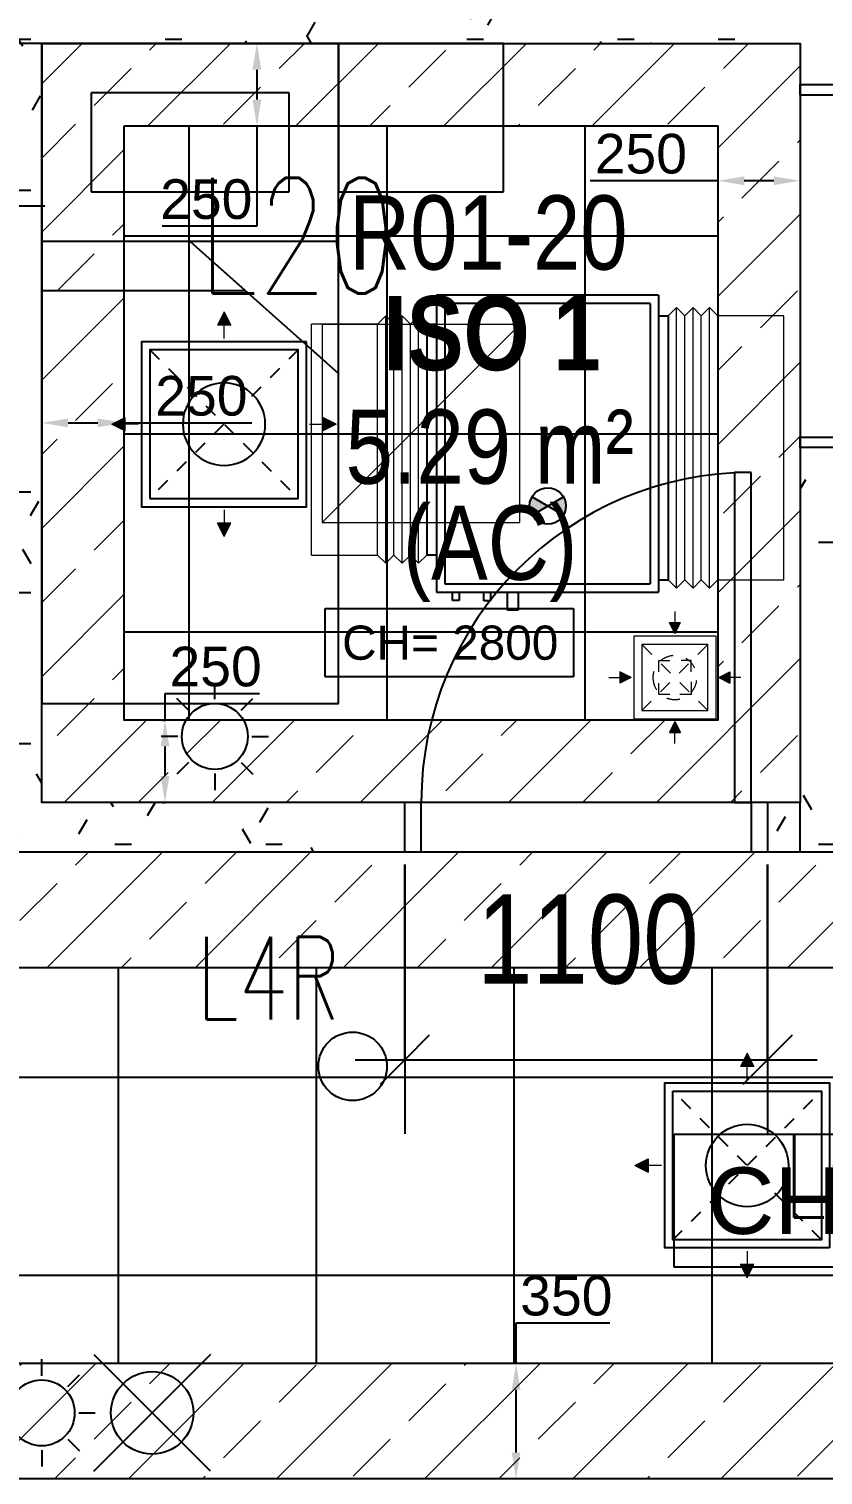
# Model space of a CAD drawing. Header units: millimetres. Extents: x -92759 to 184353, y -15225 to 86714.
# Drawn here: x -68672 to -66264, y 40303 to 44685 of the extents above; entities that cross this region are included whole.
import ezdxf

# ---------------------------------------------------------------- set-up
doc = ezdxf.new("R2010")
doc.units = ezdxf.units.MM
for name, pattern in [('Aligning Line', [3.2004, 1.6002, -1.6002]), ('HIDDEN', [0.375, 0.25, -0.125]), ('IDA - Hidden 065', [322.5, 225, -97.5])]:
    doc.linetypes.add(name, pattern=pattern)
doc.layers.get('Defpoints').update_dxf_attribs({"color": 8})
for name, color, linetype in [('0-1', 9, 'Continuous'), ('0-Motion Sensor', 1, 'Continuous'), ('A-_ANOT----_D', 8, 'Continuous'), ('A-_ANOT----_D-150', 8, 'Continuous'), ('A-_DETA----_E-2', 9, 'Continuous'), ('A-_DOOR----_E', 8, 'Continuous'), ('A-_FURT----_E-1', 8, 'Continuous'), ('A-_ROOMNAME_A', 8, 'Continuous'), ('A-_WALL----_E', 8, 'Continuous'), ('A-_WALL----_H-1', 9, 'Continuous'), ('A-_WALLPRTN_E', 8, 'Continuous'), ('A-PATT-CONC', 8, 'Continuous'), ('AAG_Dimension', 7, 'Continuous'), ('E-_LITG _ CKT -DB', 1, 'HIDDEN'), ('E-legend', 1, 'Continuous'), ('E-LIGHT----E', 1, 'Continuous'), ('HF', 7, 'Continuous'), ('HF Text', 7, 'Continuous'), ('HFI 02', 7, 'Continuous'), ('M-ACMV_FCU', 5, 'Continuous')]:
    doc.layers.add(name, color=color, linetype=linetype)
for name, color, linetype, true_color in [('1599_FURN_RHH_BLK8 _NEW__1ST STY_dwg _2_-1', 7, 'Continuous', 0xaaaaaa), ('A-_DETA----_E-3', 1, 'IDA - Hidden 065', 0xff0000), ('A-_DETA----_E-6', 7, 'Continuous', 0x969696), ('A-_DETA----_ED-2', 1, 'Continuous', 0xff0000), ('E-_FIREALAM_E-1', 1, 'Continuous', 0xff0000)]:
    doc.layers.add(name, color=color, linetype=linetype, true_color=true_color)
for name, color, linetype, lineweight in [('HFI 9MM FPB', 94, 'Continuous', 5), ('M-ACMV_FAD', 3, 'Continuous', 18), ('M-ACMV_FCU--PFCU', 86, 'Continuous', 25), ('M-ACMV_SAD', 5, 'Continuous', 18), ('M-ACMV_SAG', 5, 'Continuous', 25)]:
    doc.layers.add(name, color=color, linetype=linetype, lineweight=lineweight)
doc.layers.add('M-ACMV_EAG', color=7, linetype='Continuous', lineweight=25, true_color=0x999900)
doc.styles.add('Arial', font='arial.ttf')
doc.styles.add('Arial Narrow_2', font='ARIALN.TTF', dxfattribs={"height": 224.9999999999997})
doc.styles.add('Arial Narrow_B_1', font='ARIALNB.TTF', dxfattribs={"height": 299.9999999999996})
doc.styles.add('Arial_3', font='arial.ttf', dxfattribs={"width": 0.8, "height": 270})
doc.styles.add('Arial_4', font='arial.ttf', dxfattribs={"height": 1.8})
doc.styles.add('Simplex', font='simplex_.ttf', dxfattribs={"width": 0.7, "height": 449.9999999999998})
doc.styles.get("Standard").update_dxf_attribs({"font": 'arial.ttf'})
doc.dimstyles.new('IDA_-_Arial_-_2_0mm_-_Black_-_Diagonal', dxfattribs={"dimscale": 304.8, "dimtxt": 275.4700379883819, "dimasz": 0.4921259842519685, "dimexe": 0.7381889763779527, "dimexo": 0.7381889763779527, "dimgap": 0.4921259842519685, "dimtad": 1, "dimdec": 0, "dimzin": 0, "dimdsep": 46, "dimtxsty": 'Arial_3', "dimblk1": 'OBLIQUE', "dimblk2": 'OBLIQUE', "dimsah": 1, "dimcen": 0.09, "dimdle": 0.4921259842519685, "dimazin": 0, "dimtfac": 1, "dimtdec": 4, "dimtix": 1, "dimtmove": 0, "dimatfit": 3, "dimfxl": 1, "dimtvp": 1, "dimtolj": 1, "dimtzin": 0, "dimarcsym": 2})
doc.dimstyles.get("Standard").update_dxf_attribs({"dimtxt": 0.18, "dimasz": 0.18, "dimexe": 0.18, "dimexo": 0.0625, "dimgap": 0.09, "dimtad": 0, "dimtih": 1, "dimtoh": 1, "dimdec": 4, "dimzin": 0, "dimdsep": 46, "dimtxsty": 'Standard', "dimcen": 0.09, "dimadec": 0, "dimazin": 0, "dimtfac": 1, "dimtdec": 4, "dimtofl": 0, "dimtmove": 0, "dimatfit": 3, "dimfxl": 1, "dimtolj": 1, "dimtzin": 0, "dimarcsym": 0})
pattern_1 = [(0, (-11870.95033970803, 40538.29041519728), (609.6, 152.4), [50.292, -406.908, 50.292, -406.908, -2438.4]), (0, (-11870.95033970803, 40538.29041519728), (609.6, 152.4), [-914.4, 50.292, -864.1080000000001, 50.292, -406.908, -1066.8]), (0, (-11870.95033970803, 40538.29041519728), (609.6, 152.4), [-2286, 50.292, -254.508, 50.292, -711.7080000000001]), (120, (-11642.35033970803, 40614.49041519727), (-436.7822715367483, 451.7290861469939), [50.29199999999999, -406.9079999999999, 50.29199999999999, -406.9079999999999, -2438.399999999999]), (120, (-11642.35033970803, 40614.49041519727), (-436.7822715367483, 451.7290861469939), [-914.3999999999997, 50.29199999999999, -864.1079999999998, 50.29199999999999, -406.9079999999999, -1066.799999999999]), (120, (-11642.35033970803, 40614.49041519727), (-436.7822715367483, 451.7290861469939), [-2285.999999999999, 50.29199999999999, -254.5079999999999, 50.29199999999999, -711.7079999999999]), (240, (-11566.15033970803, 40919.29041519728), (-172.8177284632514, -604.1290861469938), [50.292, -406.908, 50.292, -406.908, -2438.4]), (240, (-11566.15033970803, 40919.29041519728), (-172.8177284632514, -604.1290861469938), [-914.4, 50.292, -864.1080000000001, 50.292, -406.908, -1066.8]), (240, (-11566.15033970803, 40919.29041519728), (-172.8177284632514, -604.1290861469938), [-2286, 50.292, -254.508, 50.292, -711.7080000000001])]

# ---------------------------------------------------------------- blocks, each defined once
blk = doc.blocks.new('IDA - F - Single - Swing1 - 1100L X 2200H -TD-03-10510367-BLK8_RHH_1ST STOREY PLAN')
at = {"layer": 'A-_DOOR----_E'}
for p, q in [((499.999999999996, 1075.000000000007), (449.999999999996, 1075.000000000007)), ((449.999999999996, 1075.000000000007), (449.999999999996, 75.0000000000069)), ((499.999999999996, 75.00000000000688), (499.999999999996, 1075.000000000007)), ((-500.0000000000014, 75.00000000048006), (-550.0000000000014, 75.00000000048021)), ((-500.0000000000019, -75.00000000045382), (-500.0000000000014, 75.00000000048006)), ((449.999999999996, 75.00000000000688), (499.999999999996, 75.00000000000688)), ((549.9999999999984, 75.00000000047666), (499.9999999999977, 75.00000000047682)), ((499.9999999999977, 75.00000000047682), (499.9999999999973, -75.00000000045706)), ((-550.0000000000018, -75.00000000045367), (-500.0000000000019, -75.00000000045382)), ((499.9999999999973, -75.00000000045706), (549.999999999998, -75.00000000045722))]:
    blk.add_line(p, q, dxfattribs=at)
blk.add_arc((499.9999999999996, 75.0000000000127), 999.9999999999937, 90.00000000000018, 180.0000000000001, dxfattribs=at)
blk = doc.blocks.new('IDA - F - Single - Swing - FL - Bottom - 1100L X 2200H -TD-06-10179030-BLK8_RHH_1ST STOREY PLAN')
at = {"layer": 'A-_DOOR----_E'}
for p, q in [((-550.0000000000018, 87.50000000045368), (-518.0000000000018, 87.50000000045378)), ((-518.0000000000018, 87.50000000045378), (-518.0000000000013, -87.5000000004801)), ((517.9999999999969, 87.50000000045713), (549.9999999999976, 87.50000000045723)), ((517.9999999999975, -87.50000000047676), (517.9999999999969, 87.50000000045713)), ((-518.0000000000013, -87.5000000004801), (-550.0000000000014, -87.50000000048021)), ((472.9999999999972, -87.50000000000561), (517.9999999999972, -87.50000000000561)), ((472.9999999999972, -1123.500000000005), (472.9999999999972, -87.50000000000556)), ((517.9999999999972, -87.50000000000561), (517.9999999999972, -1123.500000000005)), ((549.9999999999982, -87.50000000047666), (517.9999999999975, -87.50000000047676)), ((472.9999999999972, -330.5000000000056), (517.9999999999972, -330.5000000000056)), ((495.4999999999972, -880.5000000000056), (495.4999999999972, -330.5000000000055)), ((472.9999999999972, -880.5000000000056), (517.9999999999972, -880.5000000000056)), ((517.9999999999972, -1123.500000000005), (472.9999999999972, -1123.500000000005))]:
    blk.add_line(p, q, dxfattribs=at)
for centre in [(517.9999999999955, -87.50000000000772), (517.9999999999955, -87.5000000000077)]:
    blk.add_arc(centre, 1035.999999999999, 180.0000000000001, 269.9999999999995, dxfattribs=at)
blk = doc.blocks.new('IDA- Fire Extinguisher1 - 3kg AB-8827260-BLK8_RHH_1ST STOREY PLAN')
at = {"layer": 'A-_DETA----_ED-2'}
for p, q in [((-376.7766952966379, 376.7766952966356), (-200.0000000000009, 199.9999999999988)), ((-23.22330470336395, 376.7766952966356), (-200.000000000001, 199.9999999999988)), ((-376.7766952966379, 23.22330470336202), (-200.0000000000009, 199.9999999999988)), ((-23.22330470336395, 23.22330470336202), (-200.000000000001, 199.9999999999988))]:
    blk.add_line(p, q, dxfattribs=at)
blk.add_circle((-200.0000000000009, 199.9999999999987), 124.9999999999999, dxfattribs=at)
blk = doc.blocks.new('IDA - Strobe Light - IDA - Strobe Light-8826107-BLK8_RHH_1ST STOREY PLAN')
at = {"layer": 'A-_DETA----_ED-2'}
for p, q in [((-3.537799099273752e-13, 312.4999999999995), (-3.537799099273752e-13, 362.4999999999995)), ((-79.54951288348698, 279.549512883486), (-114.9048519428144, 314.9048519428134)), ((79.54951288348606, 279.5495128834863), (114.9048519428134, 314.9048519428138)), ((-112.5000000000004, 199.9999999999995), (-162.5000000000003, 199.9999999999995)), ((112.4999999999997, 199.9999999999995), (162.4999999999997, 199.9999999999995)), ((-79.54951288348677, 120.4504871165127), (-114.9048519428141, 85.09514805718528)), ((79.54951288348626, 120.4504871165129), (114.9048519428137, 85.09514805718557)), ((-3.537799099273752e-13, 87.4999999999995), (-3.537799099273752e-13, 37.4999999999995))]:
    blk.add_line(p, q, dxfattribs=at)
blk.add_circle((-3.60338529980185e-13, 199.9999999999995), 99.99999999999993, dxfattribs=at)
blk = doc.blocks.new('DIMBLOCK28-BLK8_RHH_1ST STOREY PLAN')
at = {"layer": 'A-_ANOT----_D-150', "transparency": 16777216}
for p, q in [((-12728.04966030272, -30926.22989923174), (-12728.04966030272, -31742.93013413555)), ((-12728.04966030272, -31517.93013413555), (-12728.04966030272, -30926.22989923174)), ((-11628.04966030271, -30926.22989923174), (-11628.04966030271, -31742.93013413555)), ((-11628.04966030271, -31517.93013413555), (-11628.04966030271, -30926.22989923174)), ((-12728.04966030272, -31517.93013413555), (-12653.04966030272, -31442.93013413555)), ((-11628.04966030271, -31517.93013413555), (-11553.04966030271, -31442.93013413555)), ((-12878.04966030272, -31517.93013413555), (-11478.04966030272, -31517.93013413555)), ((-12728.04966030272, -31517.93013413555), (-12803.04966030272, -31592.93013413555)), ((-11628.04966030271, -31517.93013413555), (-11703.04966030271, -31592.93013413555))]:
    blk.add_line(p, q, dxfattribs=at)
at = {"layer": 'A-_ANOT----_D-150', "color": 0, "transparency": 16777216, "insert": (-12508.61370588877, -31017.40812303125), "char_height": 270, "width": 793.3537094065399, "attachment_point": 1, "line_spacing_factor": 0.9417779076525877, "style": 'Arial_3'}
blk.add_mtext('1100', dxfattribs=at)
blk = doc.blocks.new('_Oblique')
at = {"color": 0, "linetype": 'ByBlock', "lineweight": -2}
blk.add_line((-0.5, -0.5), (0.5, 0.5), dxfattribs=at)
blk = doc.blocks.new('1599_FURN_RHH_BLK8 _NEW__1ST STY_dwg _2_-10346281-BLK8_RHH_1ST STOREY PLAN')
at = {"layer": 'A-_DETA----_E-3'}
for p, q in [((-33155.10285363289, -34700.00000000919), (-33155.10285363289, -36700.0000000092)), ((-32255.10285363286, -34700.00000000919), (-33155.10285363289, -34700.00000000919)), ((-32255.10285363287, -36700.0000000092), (-32255.10285363286, -34700.00000000919)), ((-32255.10285363287, -34700.00000000919), (-32255.10285363287, -35150.00000000919)), ((-33005.1028536297, -34850.00000000876), (-33005.1028536297, -35150.00000000876)), ((-32405.10285362977, -34850.00000000876), (-33005.1028536297, -34850.00000000876)), ((-32405.10285362977, -35150.00000000876), (-32405.10285362977, -34850.00000000876)), ((-33005.1028536297, -35150.00000000876), (-32405.10285362977, -35150.00000000876)), ((-32255.10285363286, -35300.00000000876), (-33155.10285363289, -35300.00000000876)), ((-32705.10285362977, -35300.00000000876), (-32255.10285363286, -35700.000000006)), ((-32536.35285362976, -35450.00000000876), (-33155.10285363289, -35450.00000000876)), ((-33155.10285363289, -36700.0000000092), (-32255.10285363287, -36700.0000000092))]:
    blk.add_line(p, q, dxfattribs=at)
at = {"layer": 'A-_DETA----_E-6'}
for p, q in [((-33155.10285363289, -34700.00000000919), (-33155.10285363289, -36700.0000000092)), ((-32255.10285363286, -34700.00000000919), (-33155.10285363289, -34700.00000000919)), ((-32255.10285363287, -36700.0000000092), (-32255.10285363286, -34700.00000000919)), ((-32255.10285363287, -34700.00000000919), (-32255.10285363287, -35150.00000000919)), ((-33005.1028536297, -34850.00000000876), (-33005.1028536297, -35150.00000000876)), ((-32405.10285362977, -34850.00000000876), (-33005.1028536297, -34850.00000000876)), ((-32405.10285362977, -35150.00000000876), (-32405.10285362977, -34850.00000000876)), ((-33005.1028536297, -35150.00000000876), (-32405.10285362977, -35150.00000000876)), ((-32255.10285363286, -35300.00000000876), (-33155.10285363289, -35300.00000000876)), ((-32705.10285362977, -35300.00000000876), (-32255.10285363286, -35700.000000006)), ((-32536.35285362976, -35450.00000000876), (-33155.10285363289, -35450.00000000876)), ((-33155.10285363289, -36700.0000000092), (-32255.10285363287, -36700.0000000092))]:
    blk.add_line(p, q, dxfattribs=at)
blk = doc.blocks.new('*D546')
at = {"layer": 'AAG_Dimension', "color": 0, "lineweight": -2, "transparency": 16777216}
for p, q in [((-14196.54967059004, 471069.3937341048), (-14570.6287974659, 471069.3937341048)), ((-14116.54967059004, 471069.4562341047), (-14116.54967059004, 471069.5737341047)), ((-13979.04966030356, 471069.4562341048), (-13979.04966030356, 471069.5737341047)), ((-13899.04966030356, 471069.3937341048), (-13819.04966030356, 471069.3937341048))]:
    blk.add_line(p, q, dxfattribs=at)
at = {"layer": 'AAG_Dimension', "color": 0, "transparency": 16777216}
for points in [[(-14196.54967059004, 471082.7270674381), (-14196.54967059004, 471056.0604007714), (-14116.54967059004, 471069.3937341048)], [(-13899.04966030356, 471082.7270674381), (-13899.04966030356, 471056.0604007714), (-13979.04966030356, 471069.3937341048)]]:
    blk.add_solid(points, dxfattribs=at)
at = {"layer": 'Defpoints', "color": 0, "transparency": 16777216}
for p in [(-14116.54967059004, 471069.3937341047), (-14116.54967059004, 471069.3937341048), (-13979.04966030356, 471069.3937341048)]:
    blk.add_point(p, dxfattribs=at)
at = {"layer": 'AAG_Dimension', "color": 152, "true_color": 0x2776bb, "transparency": 16777216, "insert": (-14423.58923402797, 471150.7034203258), "char_height": 120, "attachment_point": 5, "style": 'Arial'}
blk.add_mtext('\\A1;138', dxfattribs=at)
blk = doc.blocks.new('*D547')
at = {"layer": 'AAG_Dimension', "color": 0, "lineweight": -2, "transparency": 16777216}
for p, q in [((-13829.04966030354, 470411.7720847969), (-13829.04966030354, 470411.8895847969)), ((-13749.04966030354, 470411.7095847969), (-13658.97776120446, 470411.7095847969)), ((-13578.97776120446, 470411.7720847969), (-13578.97776120446, 470411.8895847969)), ((-13578.97776120446, 470411.7095847969), (-13191.55620595206, 470411.7095847969))]:
    blk.add_line(p, q, dxfattribs=at)
at = {"layer": 'AAG_Dimension', "color": 0, "transparency": 16777216}
for points in [[(-13749.04966030354, 470425.0429181302), (-13749.04966030354, 470398.3762514635), (-13829.04966030354, 470411.7095847969)], [(-13658.97776120446, 470425.0429181302), (-13658.97776120446, 470398.3762514635), (-13578.97776120446, 470411.7095847969)]]:
    blk.add_solid(points, dxfattribs=at)
at = {"layer": 'Defpoints', "color": 0, "transparency": 16777216}
for p in [(-13829.04966030354, 470411.7095847969), (-13578.97776120446, 470411.7095847969), (-13578.97776120446, 470411.7095847969)]:
    blk.add_point(p, dxfattribs=at)
at = {"layer": 'AAG_Dimension', "color": 152, "true_color": 0x2776bb, "transparency": 16777216, "insert": (-13344.93956202301, 470492.9783433235), "char_height": 120, "attachment_point": 5, "style": 'Arial'}
blk.add_mtext('\\A1;250', dxfattribs=at)
blk = doc.blocks.new('*D548')
at = {"layer": 'AAG_Dimension', "color": 0, "lineweight": -2, "transparency": 16777216}
for p, q in [((-11778.97777077473, 471145.3591725538), (-12165.74448291661, 471145.3591725538)), ((-11778.97777077473, 471145.4216725538), (-11778.97777077473, 471145.5391725537)), ((-11609.04966030264, 471145.3591725538), (-11698.97777077473, 471145.3591725538)), ((-11529.04966030264, 471145.0416725538), (-11529.04966030264, 471145.5391725537))]:
    blk.add_line(p, q, dxfattribs=at)
at = {"layer": 'AAG_Dimension', "color": 0, "transparency": 16777216}
for points in [[(-11698.97777077473, 471158.6925058871), (-11698.97777077473, 471132.0258392204), (-11778.97777077473, 471145.3591725538)], [(-11609.04966030264, 471158.6925058871), (-11609.04966030264, 471132.0258392204), (-11529.04966030264, 471145.3591725538)]]:
    blk.add_solid(points, dxfattribs=at)
at = {"layer": 'Defpoints', "color": 0, "transparency": 16777216}
for p in [(-11778.97777077473, 471145.3591725538), (-11778.97777077473, 471145.3591725538), (-11529.04966030264, 471144.9791725538)]:
    blk.add_point(p, dxfattribs=at)
at = {"layer": 'AAG_Dimension', "color": 152, "true_color": 0x2776bb, "transparency": 16777216, "insert": (-12012.36112684567, 471226.6279310804), "char_height": 120, "attachment_point": 5, "style": 'Arial'}
blk.add_mtext('\\A1;250', dxfattribs=at)
blk = doc.blocks.new('*D549')
at = {"layer": 'AAG_Dimension', "color": 0, "lineweight": -2, "transparency": 16777216}
for p, q in [((-13455.04334395382, 469511.310572959), (-13455.04334395382, 469591.310572959)), ((-13455.04334395382, 469591.310572959), (-13168.27663181194, 469591.310572959)), ((-13462.92358772179, 469511.310572959), (-13454.86334395382, 469511.310572959)), ((-13455.04334395382, 469341.7095847988), (-13455.04334395382, 469431.310572959)), ((-13462.92358772179, 469261.7095847988), (-13454.86334395382, 469261.7095847988))]:
    blk.add_line(p, q, dxfattribs=at)
at = {"layer": 'AAG_Dimension', "color": 0, "transparency": 16777216}
for points in [[(-13468.37667728716, 469431.310572959), (-13441.71001062049, 469431.310572959), (-13455.04334395382, 469511.310572959)], [(-13468.37667728716, 469341.7095847988), (-13441.71001062049, 469341.7095847988), (-13455.04334395382, 469261.7095847988)]]:
    blk.add_solid(points, dxfattribs=at)
at = {"layer": 'Defpoints', "color": 0, "transparency": 16777216}
for p in [(-13462.98608772179, 469511.310572959), (-13455.04334395382, 469511.310572959), (-13462.98608772179, 469261.7095847988)]:
    blk.add_point(p, dxfattribs=at)
at = {"layer": 'AAG_Dimension', "color": 152, "true_color": 0x2776bb, "transparency": 16777216, "insert": (-13301.65998788275, 469672.5793314855), "char_height": 120, "attachment_point": 5, "style": 'Arial'}
blk.add_mtext('\\A1;250', dxfattribs=at)
blk = doc.blocks.new('*D554')
at = {"layer": 'AAG_Dimension', "color": 0, "lineweight": -2, "transparency": 16777216}
for p, q in [((-13250.12627462579, 471561.7095847976), (-13176.39220930398, 471561.7095847976)), ((-13176.57220930398, 471481.7095847976), (-13176.57220930398, 471391.3105729593)), ((-13250.12627462579, 471311.3105729593), (-13176.39220930398, 471311.3105729593)), ((-13176.57220930398, 471311.3105729593), (-13176.57220930398, 471007.7472248432)), ((-13176.57220930398, 471007.7472248432), (-13463.33892144586, 471007.7472248432))]:
    blk.add_line(p, q, dxfattribs=at)
at = {"layer": 'AAG_Dimension', "color": 0, "transparency": 16777216}
for points in [[(-13189.90554263731, 471481.7095847976), (-13163.23887597064, 471481.7095847976), (-13176.57220930398, 471561.7095847976)], [(-13189.90554263731, 471391.3105729593), (-13163.23887597064, 471391.3105729593), (-13176.57220930398, 471311.3105729593)]]:
    blk.add_solid(points, dxfattribs=at)
at = {"layer": 'Defpoints', "color": 0, "transparency": 16777216}
for p in [(-13250.18877462579, 471561.7095847976), (-13250.18877462579, 471311.3105729593), (-13176.57220930398, 471311.3105729593)]:
    blk.add_point(p, dxfattribs=at)
at = {"layer": 'AAG_Dimension', "color": 152, "true_color": 0x2776bb, "transparency": 16777216, "insert": (-13329.95556537478, 471089.0159833697), "char_height": 120, "attachment_point": 5, "style": 'Arial'}
blk.add_mtext('\\A1;250', dxfattribs=at)
blk = doc.blocks.new('*D671')
at = {"layer": 'Defpoints', "color": 0, "transparency": 16777216}
for p in [(-12238.33981800592, 467561.709584798), (-12390.65905402242, 467211.7095847976), (-12238.33981800592, 467211.7095847976)]:
    blk.add_point(p, dxfattribs=at)
at = {"layer": 'HFI 02', "color": 0, "lineweight": -2, "transparency": 16777216}
for p, q in [((-12390.65905402242, 467561.709584798), (-12390.65905402242, 467684.8533358477)), ((-12390.65905402242, 467684.8533358477), (-12106.02058198968, 467684.8533358477)), ((-12238.40231800592, 467561.709584798), (-12390.83905402242, 467561.709584798)), ((-12390.65905402242, 467291.7095847976), (-12390.65905402242, 467481.709584798)), ((-12238.40231800592, 467211.7095847976), (-12390.83905402242, 467211.7095847976))]:
    blk.add_line(p, q, dxfattribs=at)
at = {"layer": 'HFI 02', "color": 0, "transparency": 16777216}
for points in [[(-12403.99238735576, 467481.709584798), (-12377.32572068909, 467481.709584798), (-12390.65905402242, 467561.709584798)], [(-12403.99238735576, 467291.7095847976), (-12377.32572068909, 467291.7095847976), (-12390.65905402242, 467211.7095847976)]]:
    blk.add_solid(points, dxfattribs=at)
at = {"layer": 'HFI 02', "color": 152, "true_color": 0x2776bb, "transparency": 16777216, "insert": (-12238.33981800592, 467766.1630220686), "char_height": 120, "attachment_point": 5, "style": 'Arial'}
blk.add_mtext('\\A1;350', dxfattribs=at)
blk = doc.blocks.new('A$C020d881d')
at = {"layer": 'E-legend', "lineweight": 25}
blk.add_circle((818.6643091849692, 171.9994699180243), 103.8225529415026, dxfattribs=at)
at = {"layer": 'E-legend', "lineweight": 25, "style": 'Simplex', "width": 0.7}
blk.add_text('L4R', height=250, dxfattribs=at).set_placement((345.2158131215483, 314.3464861893663))
blk = doc.blocks.new('L20')
at = {"layer": 'E-LIGHT----E', "lineweight": 5}
blk.add_line((-300, -300), (300, 300), dxfattribs=at)
blk.add_lwpolyline([(-300, -300), (300, -300), (300, 300), (-300, 300)], close=True, dxfattribs=at)
at = {"layer": 'E-LIGHT----E', "lineweight": 5, "style": 'Simplex', "width": 0.7}
blk.add_text('L20', height=350, dxfattribs=at).set_placement((-673.6744960267097, 394.3268135054968))
blk = doc.blocks.new('Motion Sensor')
at = {"layer": 'E-legend', "lineweight": 25}
h = blk.add_hatch(color=256, dxfattribs=at)
h.dxf.hatch_style = 1
h.paths.add_polyline_path([(10020.95033603635, -17121.62374853581), (9973.309739583374, -17094.11843734937, 0.1316524975873853), (9965.939713663416, -17121.62374853581, 0.1316524975873853), (9973.309739583374, -17149.12905972231)])
h = blk.add_hatch(color=256, dxfattribs=at)
h.dxf.hatch_style = 1
h.paths.add_polyline_path([(10068.59093248929, -17094.11843734937), (10020.95033603635, -17121.62374853581), (10068.59093248929, -17149.12905972231, 0.1316524975873954), (10075.96095840927, -17121.62374853581, 0.1316524975873954)])
for p, q in [((9973.309739583374, -17094.11843734938), (10068.59093248929, -17149.12905972232)), ((9973.309739583374, -17149.12905972232), (10068.59093248929, -17094.11843734938))]:
    blk.add_line(p, q, dxfattribs=at)
blk.add_circle((10020.95033603635, -17121.62374853581), 55.01062237293718, dxfattribs=at)
blk = doc.blocks.new('EL_B8_L1_R4')
at = {"layer": '0-Motion Sensor'}
blk.add_blockref('Motion Sensor', (-23393.61167025522, -12738.54293747188), dxfattribs=at)
at = {"layer": 'E-_LITG _ CKT -DB', "ltscale": 0.5}
for p in [(-14782.85062912895, -31730.34025138321), (-13001.03951437082, -32330.34025138321)]:
    blk.add_blockref('A$C020d881d', p, dxfattribs=at)
at = {"layer": 'E-legend', "color": 0}
blk.add_blockref('L20', (-13757.07383347163, -29610.5285289649), dxfattribs=at)
blk = doc.blocks.new('A$C5b00cf58')
at = {"layer": 'M-ACMV_FCU'}
for p, q in [((-400.0026937872171, -29.99999986577313), (-400, 0)), ((-400, 0), (400, 0)), ((400.0026937872171, -29.99999986577313), (400, 0)), ((-462.816524637863, -29.98897205280082), (437.1834753619914, -29.98897205293179)), ((-462.816524637863, -29.98897205281537), (-462.816524637863, -702.9889720528154)), ((437.183475362137, -702.9889720529318), (437.1834753620205, -29.98897205293179)), ((-437.8165246378921, -54.98897205294634), (412.1834753620205, -54.98897205280082)), ((-437.8165246378921, -54.98897205293179), (-437.816524637863, -677.9889720529318)), ((412.183475362137, -677.9889720528154), (412.1834753620205, -54.98897205281537)), ((437.1244027821813, -487.2637505570892), (437.1244017167483, -455.1030208284501)), ((437.1244017167483, -455.1030208284501), (491.8828546612058, -455.1030189956073)), ((491.8828546612058, -455.1030189956073), (491.8828557340894, -487.2637487018947)), ((491.8828557340894, -487.2637487018947), (437.1244027821813, -487.2637505570892)), ((437.1244045181666, -539.1026416013483), (463.1279010085855, -539.1026407296304)), ((437.1244051961694, -559.17767177918), (437.1244045181666, -539.1026416013483)), ((463.127901656786, -559.1776709223632), (437.1244051961694, -559.17767177918)), ((463.1279010085855, -539.1026407296304), (463.127901656786, -559.1776709223632)), ((437.1244076921139, -634.1022127235774), (462.8424464224372, -634.1022118742112)), ((437.1244083701167, -654.1772428865079), (437.1244076921139, -634.1022127235774)), ((462.8424470780883, -654.1772420371417), (437.1244083701167, -654.1772428865079)), ((462.8424464224372, -634.1022118742112), (462.8424470780883, -654.1772420371417)), ((-437.8165246378339, -677.9889720529463), (412.1834753621661, -677.9889720528154)), ((-462.816524637863, -702.9889720528154), (437.183475362137, -702.9889720529318)), ((-375.1157495793013, -731.9889720528154), (-375.1157495793013, -702.9889720528154)), ((-375.1157495793013, -731.9889720528154), (324.8842504206987, -731.9889720528008)), ((324.8868463579274, -703.0787807985907), (324.8842504206987, -731.9889720528154))]:
    blk.add_line(p, q, dxfattribs=at)
blk = doc.blocks.new('A$Cd3b63ed9')
at = {"layer": 'M-ACMV_SAD'}
for p, q in [((399.9999999999709, 0), (-400, 0)), ((400, -200), (400, 0)), ((-400, -2.91038304567337e-11), (-400, -200.0000001484295)), ((-400, -200), (-425, -224.9999999863794)), ((400.0000000001455, -200.0000000001601), (-400, -200)), ((-400, -200), (399.9999999999709, -200)), ((400, -200), (425, -224.9999999863794)), ((425.0000000001455, -224.9999999865249), (-425.0000000001164, -224.9999999863794)), ((-425, -224.9999999863794), (-400.000000013737, -249.9999999863794)), ((-400.000000013737, -249.9999999863794), (-425, -274.9999999863794)), ((400.0000000000291, -250), (-400, -250)), ((425, -224.9999999863794), (400.0000000136206, -249.9999999863794)), ((400.0000000136206, -249.9999999863794), (425, -274.9999999863794)), ((424.9999999998836, -274.9999999862339), (-425, -274.9999999863794)), ((-425, -274.9999999863794), (-400, -299.9999999727588)), ((-400, -299.9999999727588), (-425, -324.9999999863794)), ((400.0000000000873, -299.9999999726133), (-400, -299.9999999727588)), ((425, -274.9999999863794), (400, -299.9999999727588)), ((400, -299.9999999727588), (425, -324.9999999863794)), ((425, -324.9999999863794), (-425, -324.9999999863794)), ((-425, -324.9999999863794), (-400, -349.9999999863794)), ((400.0000000000291, -349.9999999863794), (-400, -349.9999999863794)), ((425, -324.9999999863794), (400, -349.9999999863794)), ((-375.1157495793886, -1081.988972039282), (-400.1157495793886, -1106.988972025661)), ((324.8842504209606, -1081.988972039442), (-375.1157495793886, -1081.988972039282)), ((324.8842504205822, -1081.988972039064), (349.8842504205822, -1106.988972025443)), ((349.884250420786, -1106.988972025676), (-400.1157495793886, -1106.988972025661)), ((-400.1157495793886, -1106.988972025661), (-375.1157495930092, -1131.988972025661)), ((-375.1157495930092, -1131.988972025661), (-400.1157495793886, -1156.988972025661)), ((324.8842504204658, -1131.988972039282), (-375.1157495793886, -1131.988972039282)), ((349.8842504205822, -1106.988972025443), (324.8842504343193, -1131.988972025443)), ((324.8842504343193, -1131.988972025443), (349.8842504205822, -1156.988972025443)), ((349.8842504206114, -1156.988972025501), (-400.1157495793886, -1156.988972025661)), ((-400.1157495793886, -1156.988972025661), (-375.1157495793886, -1181.988972012041)), ((-375.1157495793886, -1181.988972012041), (-400.1157495793886, -1206.988972025661)), ((324.8842504204949, -1181.988972011881), (-375.1157495793886, -1181.988972012041)), ((349.8842504205822, -1156.988972025443), (324.8842504205822, -1181.988972011823)), ((324.8842504205822, -1181.988972011823), (349.8842504205822, -1206.988972025443)), ((349.884250420786, -1206.988972025661), (-400.1157495793886, -1206.988972025661)), ((-400.1157495793886, -1206.988972025661), (-375.1157495793886, -1231.988972025661)), ((349.8842504205822, -1206.988972025443), (324.8842504205822, -1231.988972025443)), ((324.8842504203494, -1231.988972025661), (-375.1157495793886, -1231.988972025661)), ((324.8842504203494, -1231.988972025661), (-375.1157495793886, -1231.988972025661)), ((324.8842504205822, -1231.988972025632), (-375.1157495793886, -1231.988972025632)), ((-375.1157495793886, -1231.988972025661), (-375.1157495793886, -1431.988972174062)), ((324.8842504205822, -1431.988972025443), (324.8842504205822, -1231.988972025632)), ((324.8842504206114, -1431.988972174062), (-375.1157495793595, -1431.988972174062))]:
    blk.add_line(p, q, dxfattribs=at)
at = {"layer": 'M-ACMV_FAD'}
blk.add_blockref('A$C5b00cf58', (0, -349.9999999863794), dxfattribs=at)
blk = doc.blocks.new('A$C638750fc')
at = {"layer": 'M-ACMV_SAG', "ltscale": 100}
h = blk.add_hatch(color=5, dxfattribs=at)
h.dxf.hatch_style = 1
h.paths.add_polyline_path([(-20.15534613802447, 299.9102932760288), (20.15534613802447, 299.9102932760288), (-6.661338147750939e-16, 340.2209855520632)])
h = blk.add_hatch(color=5, dxfattribs=at)
h.dxf.hatch_style = 1
h.paths.add_polyline_path([(-299.9102932760434, 20.15534613801719), (-340.2209855520632, 4.440892098500626e-16), (-299.9102932760434, -20.1553461380172)])
h = blk.add_hatch(color=5, dxfattribs=at)
h.dxf.hatch_style = 1
h.paths.add_polyline_path([(299.9102932760434, -20.15534613801719), (340.2209855520632, -1.332267629550188e-15), (299.9102932760434, 20.15534613801719)])
h = blk.add_hatch(color=5, dxfattribs=at)
h.dxf.hatch_style = 1
h.paths.add_polyline_path([(-4.440892098500626e-16, -340.2209855520632), (20.15534613802447, -299.9102932760288), (-20.15534613802447, -299.9102932760288)])
at = {"layer": 'M-ACMV_SAG', "color": 5, "lineweight": 0}
for p, q in [((0, 340.2209855520632), (-20.15534613802447, 299.9102932760288)), ((0, 340.2209855520632), (20.15534613802447, 299.9102932760288)), ((20.15534613802447, 299.9102932760288), (-20.15534613802447, 299.9102932760288)), ((0, 259.5996009999944), (0, 299.9102932760288)), ((-340.2209855520632, 0), (-299.9102932760434, 20.15534613801719)), ((-340.2209855520632, 0), (-299.9102932760434, -20.15534613801719)), ((-299.9102932760434, 20.15534613801719), (-299.9102932760434, -20.15534613801719)), ((-259.5996009999944, 0), (-299.9102932760434, 0)), ((259.5996009999944, 0), (299.9102932760434, 0)), ((299.9102932760434, 20.15534613801719), (299.9102932760434, -20.15534613801719)), ((340.2209855520632, 0), (299.9102932760434, 20.15534613801719)), ((340.2209855520632, 0), (299.9102932760434, -20.15534613801719)), ((0, -259.5996010000017), (0, -299.9102932760288)), ((20.15534613802447, -299.9102932760288), (-20.15534613802447, -299.9102932760288)), ((0, -340.2209855520632), (-20.15534613802447, -299.9102932760288)), ((0, -340.2209855520632), (20.15534613802447, -299.9102932760288))]:
    blk.add_line(p, q, dxfattribs=at)
at = {"layer": 'M-ACMV_SAG', "color": 5, "linetype": 'Aligning Line', "ltscale": 25}
for p, q in [((224.9996999999858, -224.9997000000149), (-224.9996999999858, 224.9997000000076)), ((-224.9996999999858, -224.9997000000076), (224.9996999999858, 224.9997000000076))]:
    blk.add_line(p, q, dxfattribs=at)
at = {"layer": 'M-ACMV_SAG', "color": 5}
for points in [[(249.9996249999967, -249.9996249999967), (-249.9996249999967, -249.9996249999967), (-249.9996249999967, 249.9996249999967), (249.9996249999967, 249.9996249999967)], [(-224.9996999999858, 224.9997000000003), (224.9996999999858, 224.9997000000003), (224.9996999999858, -224.9997000000003), (-224.9996999999858, -224.9997000000003)]]:
    blk.add_lwpolyline(points, close=True, dxfattribs=at)
blk.add_circle((0, 0), 125, dxfattribs=at)
blk = doc.blocks.new('A$Cfd5c790e')
at = {"layer": 'M-ACMV_EAG', "lineweight": 5}
h = blk.add_hatch(color=256, dxfattribs=at)
h.dxf.hatch_style = 1
h.paths.add_polyline_path([(16.79616377217462, 166.5923275450041), (-16.79616377217462, 166.5923275450041), (-8.881784197001252e-16, 133.0000000006694)])
h = blk.add_hatch(color=256, dxfattribs=at)
h.dxf.hatch_style = 1
h.paths.add_polyline_path([(-166.5923275450077, 16.79616377217462), (-166.5923275450077, -16.79616377217462), (-133.0000000006658, 0)])
h = blk.add_hatch(color=256, dxfattribs=at)
h.dxf.hatch_style = 1
h.paths.add_polyline_path([(133.0000000006658, 1.77635683940025e-15), (166.5923275450077, -16.79616377217462), (166.5923275450077, 16.79616377217462)])
h = blk.add_hatch(color=256, dxfattribs=at)
h.dxf.hatch_style = 1
h.paths.add_polyline_path([(-8.881784197001252e-16, -133.0000000006694), (-16.79616377217463, -166.5923275450041), (16.79616377217462, -166.5923275450041)])
for p, q in [((0, 200.1846550893679), (0, 166.5923275450041)), ((-16.79616377217462, 166.5923275450041), (16.79616377217462, 166.5923275450041)), ((0, 133.0000000006694), (-16.79616377217462, 166.5923275450041)), ((-16.79616377217462, 166.5923275450186), (16.79616377217462, 166.5923275450186)), ((0, 133.0000000006694), (16.79616377217462, 166.5923275450041)), ((-200.1846550893642, 0), (-166.5923275450077, 0)), ((-166.5923275450077, -16.79616377217462), (-166.5923275450077, 16.79616377217462)), ((-133.0000000006658, 0), (-166.5923275450077, 16.79616377217462)), ((-166.5923275450223, -16.79616377217462), (-166.5923275450223, 16.79616377217462)), ((-133.0000000006658, 0), (-166.5923275450077, -16.79616377217462)), ((133.0000000006658, 0), (166.5923275450077, 16.79616377217462)), ((133.0000000006658, 0), (166.5923275450077, -16.79616377217462)), ((166.5923275450077, -16.79616377217462), (166.5923275450077, 16.79616377217462)), ((166.5923275450223, -16.79616377217462), (166.5923275450223, 16.79616377217462)), ((200.1846550893642, 0), (166.5923275450077, 0)), ((0, -133.0000000006694), (-16.79616377217462, -166.5923275450041)), ((-16.79616377217462, -166.5923275450041), (16.79616377217462, -166.5923275450041)), ((-16.79616377217462, -166.5923275450186), (16.79616377217462, -166.5923275450186)), ((0, -133.0000000006694), (16.79616377217462, -166.5923275450041)), ((0, -200.1846550893679), (0, -166.5923275450041))]:
    blk.add_line(p, q, dxfattribs=at)
at = {"layer": 'M-ACMV_EAG', "linetype": 'Aligning Line', "lineweight": 5, "ltscale": 25}
for p, q in [((-100.0000000504988, 100.0000000504951), (100.0000000504988, -100.0000000504951)), ((100.0000000504988, 100.0000000504951), (-100.0000000504988, -100.0000000504951))]:
    blk.add_line(p, q, dxfattribs=at)
at = {"layer": 'M-ACMV_EAG', "lineweight": 5}
for points in [[(-125.0000000631262, 125.0000000631262), (125.0000000631262, 125.0000000631262), (125.0000000631262, -125.0000000631262), (-125.0000000631262, -125.0000000631262)], [(-100.0000000504988, 100.0000000504951), (100.0000000504988, 100.0000000504951), (100.0000000504988, -100.0000000504951), (-100.0000000504988, -100.0000000504951)]]:
    blk.add_lwpolyline(points, close=True, dxfattribs=at)
for points in [[(-14.93230692532234, 51.19648087229871), (-49.0632941756121, 51.19648087730457), (-49.0632941756121, 17.06549362326041)], [(49.06329417351662, 12.79912021776545), (49.06329417351662, 51.19648087730457), (14.93230691947247, 51.19648087730457)], [(-49.06329417686356, -17.06549362826627), (-49.06329417686356, -51.19648087982205), (-14.93230692532234, -51.19648087982205)], [(49.06329417351662, -17.06549362576334), (49.06329417351662, -51.19648088231042), (19.19868032748127, -51.19648087730457)]]:
    blk.add_lwpolyline(points, dxfattribs=at)
at = {"layer": 'M-ACMV_EAG', "linetype": 'Aligning Line', "lineweight": 5, "ltscale": 25}
blk.add_circle((0, 0), 66.6666667, dxfattribs=at)
blk = doc.blocks.new('ACMV_B8L1_R9')
at = {"layer": 'M-ACMV_EAG', "lineweight": 5, "xscale": -1, "rotation": 180}
blk.add_blockref('A$Cfd5c790e', (223089.9759726674, -67235.00900823435), dxfattribs=at)
at = {"layer": 'M-ACMV_FCU--PFCU', "rotation": 270}
blk.add_blockref('A$Cd3b63ed9', (223419.99999999, -66538.99517912026), dxfattribs=at)
at = {"layer": 'M-ACMV_SAG', "xscale": -1, "rotation": 180}
blk.add_blockref('A$C638750fc', (221722.8773675658, -66467.2991603079), dxfattribs=at)
at = {"layer": 'M-ACMV_SAG'}
blk.add_blockref('A$C638750fc', (223309.10328092, -68713.48909420676), dxfattribs=at)
blk = doc.blocks.new('A$Cb2bf8f38')
at = {"layer": 'A-_WALL----_H-1'}
h = blk.add_hatch(dxfattribs=at)
h.set_pattern_fill('FP_1', color=256, style=0, pattern_type=2)
h.set_pattern_definition(pattern_1)
h.paths.add_polyline_path([(-27500.00000000021, 12099.99999999458), (-27400.00000000016, 12099.99999999458), (-27400.00000000016, 12187.49999999456), (-27425.00000000017, 12187.49999999456), (-27425.00000000017, 12249.99999999459), (-27500.00000000021, 12249.99999999459), (-27500.00000000021, 12187.49999999456)])
h.paths.add_polyline_path([(-23400.00000001077, 12099.99999999458), (-23400.00000001077, 12249.99999999459), (-26275.00000000019, 12249.99999999459), (-26275.00000000019, 12187.49999999456), (-26300.0000000002, 12187.49999999456), (-26300.0000000002, 12099.99999999458), (-23656.05724398887, 12099.99999999458)])
h = blk.add_hatch(dxfattribs=at)
h.set_pattern_fill('FP_1', color=256, style=0, pattern_type=2)
h.set_pattern_definition(pattern_1)
h.paths.add_polyline_path([(-23250.00000001078, 9649.999999994896), (-23250.00000001078, 10849.99999999455), (-23312.5000000108, 10849.99999999455), (-23312.5000000108, 10874.99999999457), (-23400.00000001077, 10874.99999999457), (-23400.00000001077, 9649.999999994896), (-23312.5000000108, 9649.999999994896)])
h.paths.add_polyline_path([(-23400.00000001077, 11974.9999999946), (-23312.5000000108, 11974.9999999946), (-23312.5000000108, 11999.99999999454), (-23250.00000001078, 11999.99999999454), (-23250.00000001078, 12249.99999999459), (-23400.00000001077, 12249.99999999459), (-23400.00000001077, 12099.99999999458)])
h = blk.add_hatch(dxfattribs=at)
h.set_pattern_fill('FP_1', color=256, style=0, pattern_type=2)
h.set_pattern_definition(pattern_1)
h.paths.add_polyline_path([(-25700.00000001157, 9649.999999995794), (-25700.00000001157, 12099.99999999458), (-25850.00000001157, 12099.99999999458), (-25850.00000001157, 9649.999999995794)])
h = blk.add_hatch(dxfattribs=at)
h.set_pattern_fill('FP_1', color=256, style=0, pattern_type=2)
h.set_pattern_definition(pattern_1)
h.paths.add_polyline_path([(-23499.00000001073, 9649.999999995794), (-23400.00000001077, 9649.999999995794), (-23400.00000001077, 9799.999999995805), (-23499.00000001073, 9799.999999995805), (-23499.00000001073, 9724.999999995762)])
h.paths.add_polyline_path([(-24599.00000001076, 9649.999999995794), (-24599.00000001076, 9799.999999995805), (-25700.00000001157, 9799.999999995805), (-25700.00000001157, 9649.999999995794)])
at = {"layer": 'A-_DETA----_E-2'}
for p, q in [((-25700.00000001156, 12099.99999999462), (-25700.00000001156, 10099.99999999462)), ((-24800.00000001153, 12099.99999999462), (-25700.00000001156, 12099.99999999462)), ((-24800.00000001154, 10099.99999999462), (-24800.00000001153, 12099.99999999462)), ((-24800.00000001154, 12099.99999999462), (-24800.00000001154, 11649.99999999462)), ((-24299.99825478405, 12099.99999999462), (-24800.00000001153, 12099.99999999462)), ((-24299.99825478405, 11649.99999999462), (-24299.99825478405, 12099.99999999462)), ((-25550.00000000837, 11949.99999999505), (-25550.00000000837, 11649.99999999505)), ((-24950.00000000844, 11949.99999999505), (-25550.00000000837, 11949.99999999505)), ((-24950.00000000844, 11649.99999999505), (-24950.00000000844, 11949.99999999505)), ((-25550.00000000837, 11649.99999999505), (-24950.00000000844, 11649.99999999505)), ((-24800.00000001154, 11649.99999999462), (-24299.99825478405, 11649.99999999462)), ((-24800.00000001153, 11499.99999999505), (-25700.00000001156, 11499.99999999505)), ((-25250.00000000844, 11499.99999999505), (-24800.00000001153, 11099.99999999781)), ((-25081.25000000843, 11349.99999999505), (-25700.00000001156, 11349.99999999505)), ((-25700.00000001156, 10099.99999999462), (-24800.00000001154, 10099.99999999462))]:
    blk.add_line(p, q, dxfattribs=at)
at = {"layer": 'A-_DETA----_E-6'}
for p, q in [((-25700.00000001156, 12099.99999999462), (-25700.00000001156, 10099.99999999462)), ((-24800.00000001153, 12099.99999999462), (-25700.00000001156, 12099.99999999462)), ((-24800.00000001154, 10099.99999999462), (-24800.00000001153, 12099.99999999462)), ((-24800.00000001154, 12099.99999999462), (-24800.00000001154, 11649.99999999462)), ((-24299.99825478405, 12099.99999999462), (-24800.00000001153, 12099.99999999462)), ((-24299.99825478405, 11649.99999999462), (-24299.99825478405, 12099.99999999462)), ((-25550.00000000837, 11949.99999999505), (-25550.00000000837, 11649.99999999505)), ((-24950.00000000844, 11949.99999999505), (-25550.00000000837, 11949.99999999505)), ((-24950.00000000844, 11649.99999999505), (-24950.00000000844, 11949.99999999505)), ((-25550.00000000837, 11649.99999999505), (-24950.00000000844, 11649.99999999505)), ((-24800.00000001154, 11649.99999999462), (-24299.99825478405, 11649.99999999462)), ((-24800.00000001153, 11499.99999999505), (-25700.00000001156, 11499.99999999505)), ((-25250.00000000844, 11499.99999999505), (-24800.00000001153, 11099.99999999781)), ((-25081.25000000843, 11349.99999999505), (-25700.00000001156, 11349.99999999505)), ((-25700.00000001156, 10099.99999999462), (-24800.00000001154, 10099.99999999462))]:
    blk.add_line(p, q, dxfattribs=at)
at = {"layer": 'A-_WALL----_E'}
for p, q in [((-25700.00000001155, 12099.99999999462), (-25850.00000001155, 12099.99999999462)), ((-23400.00000001076, 9649.99999999583), (-23400.00000001076, 9799.99999999583))]:
    blk.add_line(p, q, dxfattribs=at)
at = {"layer": 'A-_WALLPRTN_E'}
for p, q in [((-25700.00000001155, 9799.99999999583), (-25700.00000001155, 12099.99999999462)), ((-25700.00000001155, 12099.99999999462), (-23400.00000001076, 12099.99999999462)), ((-23400.00000001076, 12099.99999999462), (-23400.00000001076, 11974.99999999463)), ((-23400.00000001076, 11974.99999999463), (-23225.00000001075, 11974.99999999463)), ((-23400.00000001076, 10874.9999999946), (-23400.00000001076, 9799.99999999583)), ((-23225.00000001075, 10874.9999999946), (-23400.00000001076, 10874.9999999946)), ((-24599.00000001075, 9799.99999999583), (-25700.00000001155, 9799.99999999583)), ((-24599.00000001075, 9649.99999999583), (-24599.00000001075, 9799.99999999583)), ((-23400.00000001076, 9799.99999999583), (-23499.00000001072, 9799.99999999583)), ((-23499.00000001072, 9799.99999999583), (-23499.00000001072, 9649.99999999583)), ((-27900.00000000017, 9649.99999999583), (-24599.00000001075, 9649.99999999583)), ((-23499.00000001072, 9649.99999999583), (-23400.00000001076, 9649.99999999583)), ((-23400.00000001076, 9649.999999994929), (-19900.00000737886, 9649.999999994929))]:
    blk.add_line(p, q, dxfattribs=at)
at = {"layer": '1599_FURN_RHH_BLK8 _NEW__1ST STY_dwg _2_-1'}
blk.add_blockref('1599_FURN_RHH_BLK8 _NEW__1ST STY_dwg _2_-10346281-BLK8_RHH_1ST STOREY PLAN', (7455.102853621805, 46800.00000000382), dxfattribs=at)
at = {"layer": 'A-_DOOR----_E', "rotation": 89.99999999999991}
blk.add_blockref('IDA - F - Single - Swing - FL - Bottom - 1100L X 2200H -TD-06-10179030-BLK8_RHH_1ST STOREY PLAN', (-23312.50000001076, 11424.9999999946), dxfattribs=at)
at = {"layer": 'A-_DOOR----_E'}
blk.add_blockref('IDA - F - Single - Swing1 - 1100L X 2200H -TD-03-10510367-BLK8_RHH_1ST STOREY PLAN', (-24049.00000001074, 9724.999999995838), dxfattribs=at)
at = {"layer": 'A-_FURT----_E-1'}
blk.add_blockref('IDA- Fire Extinguisher1 - 3kg AB-8827260-BLK8_RHH_1ST STOREY PLAN', (-25165.00000001391, 7749.999999994805), dxfattribs=at)
at = {"layer": 'E-_FIREALAM_E-1'}
for p in [(-25175.0000000002, 9799.999999994881), (-25700.00000001169, 7749.999999994805)]:
    blk.add_blockref('IDA - Strobe Light - IDA - Strobe Light-8826107-BLK8_RHH_1ST STOREY PLAN', p, dxfattribs=at)
at = {"layer": 'A-_ROOMNAME_A', "char_height": 224.9999999999997, "attachment_point": 1}
for s, insert, width, style in [('R01-20', (-24768.64889230095, 11639.33179772455), 1058.227499999999, 'Arial Narrow_2'), ('ISO 1', (-24664.39889230095, 11334.55770082797), 805.695937499999, 'Arial Narrow_B_1'), ('5.29 m²', (-24778.39889230095, 10990.49520082797), 1082.278124999998, 'Arial Narrow_2'), ('(AC)', (-24605.14889230095, 10699.46350362379), 661.3921874999991, 'Arial Narrow_2')]:
    blk.add_mtext(s, dxfattribs=dict(at, insert=insert, width=width, style=style))
at = {"layer": 'A-_ANOT----_D'}
dim = blk.add_linear_dim(base=(-23499.00000001075, 9020.360281061727), p1=(-24599.00000001075, 9837.060515965539), p2=(-23499.00000001075, 9837.060515965539), dimstyle='IDA_-_Arial_-_2_0mm_-_Black_-_Diagonal', override={"dimpost": '<>', "dimfxl": 1100.000000000002}, dxfattribs=at)
dim.commit()
dim.dimension.update_dxf_attribs({"geometry": 'DIMBLOCK28-BLK8_RHH_1ST STOREY PLAN', "text_midpoint": (-24049.00000001075, 9308.214988549003), "insert": (-11870.95033970803, 40538.29041519728)})
blk = doc.blocks.new('RCP_B8L1')
at = {"layer": 'A-PATT-CONC'}
h = blk.add_hatch(dxfattribs=at)
h.set_pattern_fill('ANSI37', color=256, scale=189, angle=45)
h.set_pattern_definition([(90, (-13578.97776120446, 471311.3105729591), (-600.075, 0), []), (180, (-13578.97776120446, 471311.3105729591), (-5.684341886080801e-14, -600.075), [])])
h.paths.add_polyline_path([(-13578.97776120446, 471311.3105729591), (-11778.97777077473, 471311.3105729591), (-11778.97777077473, 469511.3105729588), (-13578.97776120446, 469511.3105729588)])
h = blk.add_hatch(dxfattribs=at)
h.set_pattern_fill('ANSI37', color=256, scale=189, angle=45)
h.set_pattern_definition([(90, (-15594.04966029218, 468161.7095847975), (-600.075, 0), []), (180, (-15594.04966029218, 468161.7095847975), (-5.684341886080801e-14, -600.075), [])])
h.paths.add_polyline_path([(-15594.04966029218, 468761.7095847975), (-5994.049660292178, 468761.7095847975), (-5994.049660292178, 467561.7095847975), (-15594.04966029218, 467561.7095847975)])
at = {"layer": 'HFI 9MM FPB'}
h = blk.add_hatch(dxfattribs=at)
h.set_pattern_fill('ANSI33', color=256, scale=50)
h.set_pattern_definition([(45, (1.455191522836685e-11, 0), (-224.5064030267288, 224.5064030267288), []), (45, (224.5065000000177, 0), (-224.5064030267288, 224.5064030267288), [158.75, -79.375])])
h.paths.add_polyline_path([(-13829.04966030351, 471561.7095847972), (-11529.04966030263, 471561.7095847972), (-11529.04966030263, 469261.709584799), (-13829.04966030351, 469261.709584799)])
h.paths.add_polyline_path([(-13578.97776120443, 471311.3105729591), (-11778.9777707747, 471311.3105729591), (-11778.9777707747, 469511.3105729588), (-13578.97776120443, 469511.3105729588)], flags=16)
h = blk.add_hatch(dxfattribs=at)
h.set_pattern_fill('ANSI33', color=256, scale=50)
h.set_pattern_definition([(45, (0, 0), (-224.5064030267288, 224.5064030267288), []), (45, (224.5065, 0), (-224.5064030267288, 224.5064030267288), [158.75, -79.375])])
h.paths.add_polyline_path([(-16029.04966029218, 469111.7095847985), (-5559.053121221266, 469111.7095847985), (-5559.053121221266, 467211.7095847974), (-16029.04966029218, 467211.7095847974)])
h.paths.add_polyline_path([(-15594.04966029218, 468761.7095847975), (-5994.049660292178, 468761.7095847975), (-5994.049660292178, 467561.7095847975), (-15594.04966029218, 467561.7095847975)], flags=16)
at = {"layer": 'HF'}
for points in [[(-13829.04966030354, 471561.7095847972), (-11529.04966030265, 471561.7095847972), (-11529.04966030265, 469261.709584799), (-13829.04966030354, 469261.709584799)], [(-13578.97776120446, 471311.3105729591), (-11778.97777077473, 471311.3105729591), (-11778.97777077473, 469511.3105729588), (-13578.97776120446, 469511.3105729588)], [(-16029.04966029218, 469111.7095847985), (-5559.053121221266, 469111.7095847985), (-5559.053121221266, 467211.7095847974), (-16029.04966029218, 467211.7095847974)]]:
    blk.add_lwpolyline(points, close=True, dxfattribs=at)
at = {"layer": 'HFI 02'}
blk.add_lwpolyline([(-15594.04966029218, 468761.7095847975), (-5994.049660292178, 468761.7095847975), (-5994.049660292178, 467561.7095847975), (-15594.04966029218, 467561.7095847975)], close=True, dxfattribs=at)
at = {"layer": 'HF Text', "attachment_point": 1, "style": 'Arial_4', "bg_fill": 16, "box_fill_scale": 1.5, "bg_fill_color": 256, "bg_fill_transparency": 0}
for s, insert, char_height, width in [('CH= 2800', (-12918.1581456514, 469797.511486334), 103.5962871883305, 649.639902112191), ('CH= 3500', (-11810.58877535909, 468155.5357895413), 201.462342701253, 1263.346208091493)]:
    blk.add_mtext(s, dxfattribs=dict(at, insert=insert, char_height=char_height, width=width))
at = {"layer": 'AAG_Dimension'}
dim = blk.add_linear_dim(base=(-13176.57220930398, 471311.3105729593), p1=(-13250.18877462579, 471561.7095847973), p2=(-13250.18877462579, 471311.3105729591), angle=90, dimstyle='Standard', dxfattribs=at)
dim.commit()
dim.dimension.update_dxf_attribs({"geometry": '*D554', "text_midpoint": (-13329.95556537478, 471007.7472248431), "dimtype": 128})
for base, p1, p2, picture, middle in [((-11778.97777077473, 471145.3591725538), (-11529.04966030264, 471144.9791725538), (-11778.97777077473, 471145.3591725538), '*D548', (-12012.36112684567, 471226.6279310804)), ((-14116.54967059004, 471069.3937341048), (-13979.04966030356, 471069.3937341048), (-14116.54967059004, 471069.3937341047), '*D546', (-14423.58923402797, 471150.7034203258))]:
    dim = blk.add_linear_dim(base=base, p1=p1, p2=p2, dimstyle='Standard', dxfattribs=at)
    dim.commit()
    dim.dimension.update_dxf_attribs({"geometry": picture, "text_midpoint": middle})
dim = blk.add_linear_dim(base=(-13578.97776120446, 470411.7095847969), p1=(-13829.04966030354, 470411.7095847969), p2=(-13578.97776120446, 470411.7095847969), dimstyle='Standard', dxfattribs=at)
dim.commit()
dim.dimension.update_dxf_attribs({"geometry": '*D547', "text_midpoint": (-13344.93956202301, 470411.7095847969), "dimtype": 128})
dim = blk.add_linear_dim(base=(-13455.04334395382, 469511.310572959), p1=(-13462.98608772179, 469261.7095847985), p2=(-13462.98608772179, 469511.3105729588), angle=90, dimstyle='Standard', dxfattribs=at)
dim.commit()
dim.dimension.update_dxf_attribs({"geometry": '*D549', "text_midpoint": (-13301.65998788275, 469672.5793314855)})
at = {"layer": 'HFI 02'}
dim = blk.add_linear_dim(base=(-12390.65905402242, 467211.7095847976), p1=(-12238.33981800592, 467561.7095847977), p2=(-12238.33981800592, 467211.7095847974), angle=90, dimstyle='Standard', dxfattribs=at)
dim.commit()
dim.dimension.update_dxf_attribs({"geometry": '*D671', "text_midpoint": (-12238.33981800592, 467684.8533358476), "dimtype": 128})

msp = doc.modelspace()

# ---------------------------------------------------------------- block references
at = {"layer": '0-1'}
msp.add_blockref('A$Cb2bf8f38', (-42933.02231215651, 32541.23510078315), dxfattribs=at)

# ---------------------------------------------------------------- next in the draw order: block references
at = {"color": 0}
msp.add_blockref('EL_B8_L1_R4', (-53725.94848348013, 73099.57588224312), dxfattribs=at)
at = {"layer": 'A-PATT-CONC', "color": 152, "true_color": 0x2776bb}
msp.add_blockref('RCP_B8L1', (-54803.97265186458, -426920.4744840196), dxfattribs=at)

# ---------------------------------------------------------------- next in the draw order: block references
at = {"layer": 'M-ACMV_FCU', "color": 5}
msp.add_blockref('ACMV_B8L1_R9', (-289803.0223121543, 109954.5972306221), dxfattribs=at)

doc.saveas('drawing.dxf')
